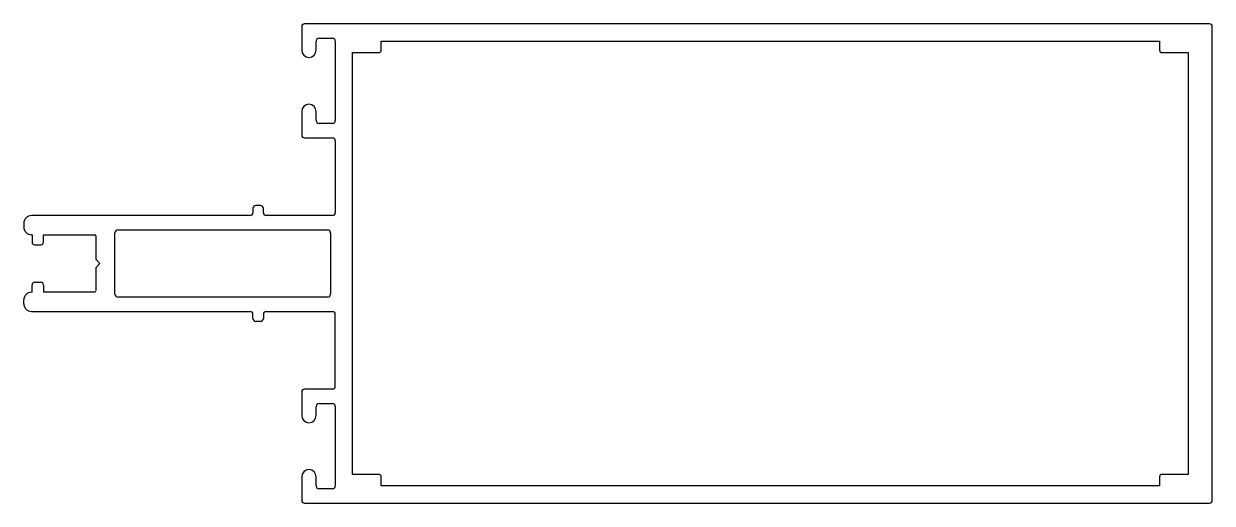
# Model space of a CAD drawing. Extents: x 610 to 734, y 583 to 633.
import ezdxf

# ---------------------------------------------------------------- set-up
doc = ezdxf.new("R2010")
doc.units = 0
doc.layers.get('0').update_dxf_attribs({"linetype": 'CONTINUOUS'})

msp = doc.modelspace()

# ---------------------------------------------------------------- linework, layer by layer
for p, q in [((639.06, 632.94), (639.06, 630.49)), ((733.76, 633.24), (639.36, 633.24)), ((734.06, 583.54), (734.06, 632.94)), ((640.56, 630.49), (640.56, 631.44)), ((640.86, 631.74), (642.26, 631.74)), ((642.56, 631.44), (642.56, 623.14)), ((647.36, 630.49), (647.36, 631.44)), ((647.36, 631.44), (728.56, 631.44)), ((728.56, 631.44), (728.56, 630.49)), ((644.36, 630.24), (647.11, 630.24)), ((644.36, 586.24), (644.36, 630.24)), ((728.81, 630.24), (731.56, 630.24)), ((731.56, 630.24), (731.56, 586.24)), ((639.06, 624.09), (639.06, 621.64)), ((640.56, 623.14), (640.56, 624.09)), ((642.26, 622.84), (640.86, 622.84)), ((639.36, 621.34), (642.26, 621.34)), ((642.56, 621.04), (642.56, 613.54)), ((633.97, 613.98), (633.97, 613.54)), ((634.76, 614.28), (634.27, 614.28)), ((635.06, 613.54), (635.06, 613.98)), ((633.67, 613.24), (610.86, 613.24)), ((642.26, 613.24), (635.36, 613.24)), ((610.06, 612.44), (610.06, 612.04)), ((619.56, 605.04), (619.56, 611.44)), ((619.86, 611.74), (641.76, 611.74)), ((642.06, 611.44), (642.06, 605.04)), ((610.92, 611.24), (610.86, 611.24)), ((610.92, 611.24), (610.92, 610.49)), ((611.22, 610.19), (611.82, 610.19)), ((612.12, 611.24), (617.47, 611.24)), ((612.12, 610.49), (612.12, 611.24)), ((617.56, 611.12), (617.56, 608.68)), ((617.56, 608.68), (617.99, 608.24)), ((617.99, 608.24), (617.56, 607.8)), ((617.56, 607.8), (617.56, 605.41)), ((610.92, 605.24), (610.86, 605.24)), ((610.92, 605.24), (610.92, 605.99)), ((611.22, 606.29), (611.82, 606.29)), ((612.12, 605.99), (612.12, 605.24)), ((617.46, 605.24), (612.12, 605.24)), ((610.06, 604.04), (610.06, 604.44)), ((641.76, 604.74), (619.86, 604.74)), ((610.86, 603.24), (633.67, 603.24)), ((633.97, 602.5), (633.97, 602.94)), ((635.06, 602.94), (635.06, 602.5)), ((635.36, 603.24), (642.26, 603.24)), ((642.56, 595.44), (642.56, 602.94)), ((634.76, 602.2), (634.27, 602.2)), ((639.06, 594.84), (639.06, 592.39)), ((642.26, 595.14), (639.36, 595.14)), ((640.56, 592.39), (640.56, 593.34)), ((640.86, 593.64), (642.26, 593.64)), ((642.56, 593.34), (642.56, 585.04)), ((639.06, 585.99), (639.06, 583.54)), ((640.56, 585.04), (640.56, 585.99)), ((647.11, 586.24), (644.36, 586.24)), ((647.36, 585.04), (647.36, 585.99)), ((728.56, 585.99), (728.56, 585.04)), ((731.56, 586.24), (728.81, 586.24)), ((642.26, 584.74), (640.86, 584.74)), ((728.56, 585.04), (647.36, 585.04)), ((639.36, 583.24), (733.76, 583.24))]:
    msp.add_line(p, q)
for centre, radius, start, end in [((639.36, 632.94), 0.3, 90, 180), ((733.76, 632.94), 0.3, 0, 90), ((640.86, 631.44), 0.3, 90, 180), ((642.26, 631.44), 0.3, 0, 90), ((639.81, 630.49), 0.75, 180, 0), ((647.11, 630.49), 0.25, 270, 0), ((728.81, 630.49), 0.25, 180, 270), ((639.81, 624.09), 0.75, 0, 180), ((640.86, 623.14), 0.3, 180, 270), ((642.26, 623.14), 0.3, 270, 0), ((639.36, 621.64), 0.3, 180.0041, 270.0041), ((642.26, 621.04), 0.3, 0, 90), ((634.27, 613.98), 0.3, 90, 180), ((634.76, 613.98), 0.3, 0, 90), ((610.86, 612.44), 0.8, 90, 180), ((633.67, 613.54), 0.3, 270, 0), ((635.36, 613.54), 0.3, 180, 270), ((642.26, 613.54), 0.3, 270, 0), ((610.86, 612.04), 0.8, 180, 270), ((619.86, 611.44), 0.3, 90, 180), ((641.76, 611.44), 0.3, 0, 90), ((611.22, 610.49), 0.3, 180, 270), ((611.82, 610.49), 0.3, 270, 0), ((617.41, 611.11), 0.149, 6.7086, 63.6687), ((610.86, 604.44), 0.8, 90, 180), ((611.22, 605.99), 0.3, 90, 180), ((611.82, 605.99), 0.3, 0, 90), ((617.35, 605.41), 0.208, 302.8841, 357.7572), ((610.86, 604.04), 0.8, 180, 270), ((619.86, 605.04), 0.3, 180, 270), ((641.76, 605.04), 0.3, 270, 0), ((633.67, 602.94), 0.3, 0, 90), ((635.36, 602.94), 0.3, 90, 180), ((642.26, 602.94), 0.3, 0, 90), ((634.27, 602.5), 0.3, 180, 270), ((634.76, 602.5), 0.3, 270, 0), ((642.26, 595.44), 0.3, 270, 0), ((639.36, 594.84), 0.3, 89.9959, 179.9959), ((640.86, 593.34), 0.3, 90, 180), ((642.26, 593.34), 0.3, 0, 90), ((639.81, 592.39), 0.75, 180, 0), ((639.81, 585.99), 0.75, 0, 180), ((647.11, 585.99), 0.25, 0, 90), ((728.81, 585.99), 0.25, 90, 180), ((640.86, 585.04), 0.3, 180, 270), ((642.26, 585.04), 0.3, 270, 0), ((639.36, 583.54), 0.3, 180, 270), ((733.76, 583.54), 0.3, 270, 0)]:
    msp.add_arc(centre, radius, start, end)

doc.saveas('drawing.dxf')
